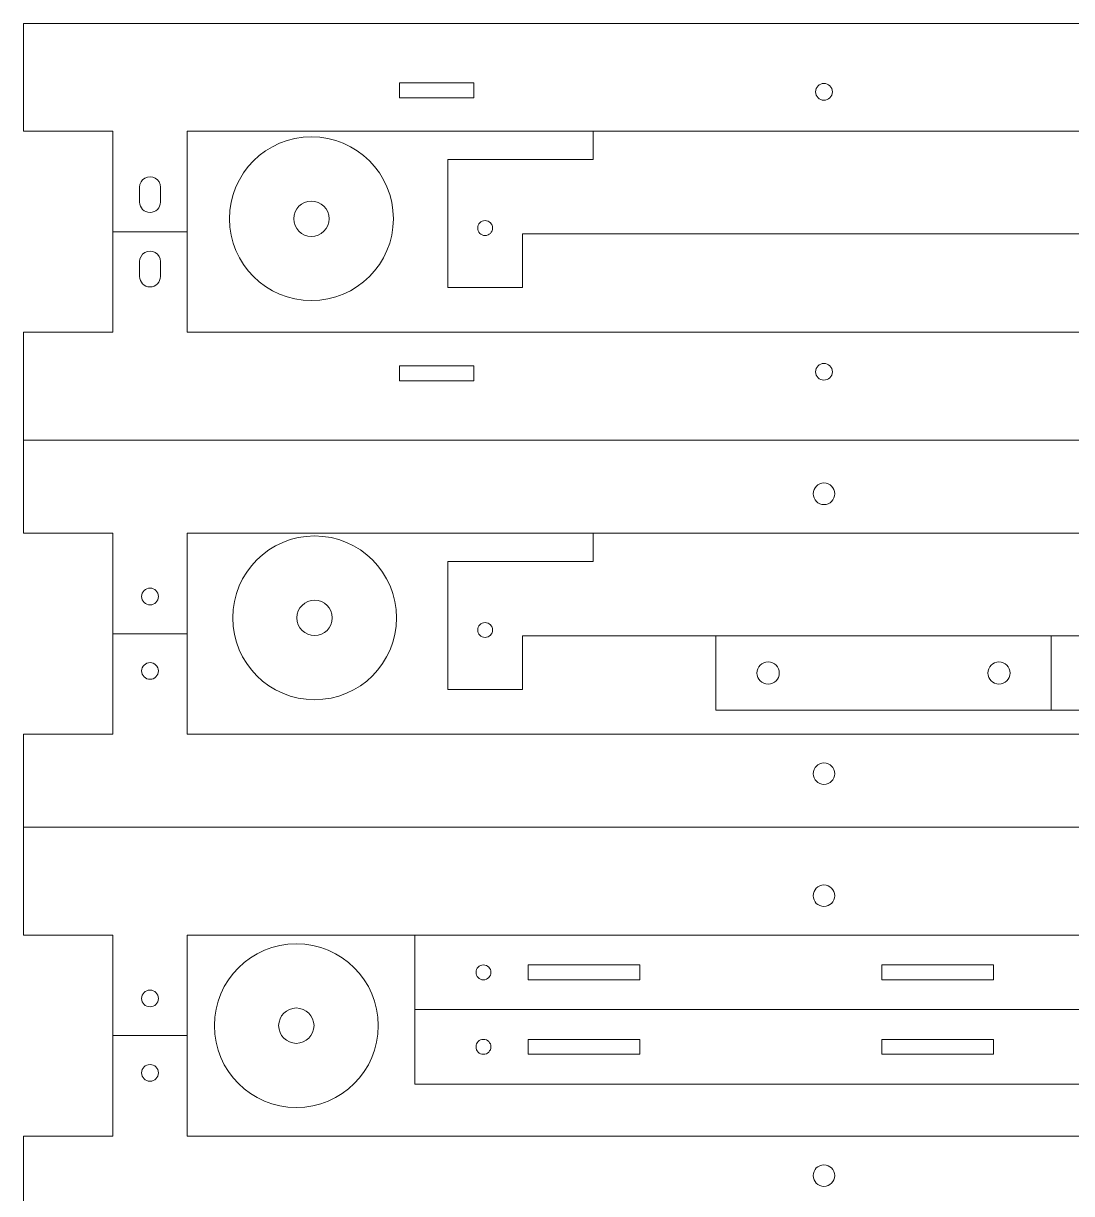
# Model space of a CAD drawing. Header units: millimetres. Extents: x -605 to 605, y -148 to 150.
# Drawn here: x -604.4 to -463.6, y -13.1 to 144.1 of the extents above; entities that cross this region are included whole.
import ezdxf

# ---------------------------------------------------------------- set-up
doc = ezdxf.new("R2010")
doc.units = ezdxf.units.MM
doc.header["$MEASUREMENT"] = 0
doc.layers.add('Default', color=7, linetype='Continuous')
doc.layers.add('PHOTOGATE_OBSTRU', color=7, linetype='Continuous')

msp = doc.modelspace()

# ---------------------------------------------------------------- linework, layer by layer
at = {"layer": 'Default', "color": 250, "lineweight": 9}
for points in [[(-527.8727, 129.6448), (-527.8727, 125.8626), (-547.3914, 125.8626), (-547.3914, 108.6448), (-537.3914, 108.6448), (-537.3914, 115.8648), (-421.3914, 115.8648), (-421.3914, 108.6448), (-411.3914, 108.6448)], [(-527.8727, 75.6448), (-527.8727, 71.8626), (-547.3914, 71.8626), (-547.3914, 54.6448), (-537.3914, 54.6448), (-537.3914, 61.8648), (-421.3914, 61.8648), (-421.3914, 51.8648), (-466.3914, 51.8648), (-466.3914, 61.8648)], [(-466.3914, 51.8648), (-511.3914, 51.8648), (-511.3914, 61.8648)]]:
    msp.add_lwpolyline(points, dxfattribs=at)
for points in [[(-554.7173, 117.9019), (-554.7173, 123.977), (-559.6422, 128.9019), (-565.7173, 128.9019), (-571.7924, 128.9019), (-576.7173, 123.9771), (-576.7173, 117.9019), (-576.7173, 111.8268), (-571.7925, 106.9019), (-565.7174, 106.9019), (-559.6422, 106.9019), (-554.7174, 111.8267), (-554.7173, 117.9019)], [(-554.2897, 64.2788), (-554.2897, 70.3539), (-559.2146, 75.2788), (-565.2897, 75.2788), (-571.3648, 75.2788), (-576.2897, 70.354), (-576.2897, 64.2788), (-576.2897, 58.2037), (-571.3649, 53.2788), (-565.2898, 53.2788), (-559.2146, 53.2788), (-554.2898, 58.2036), (-554.2897, 64.2788)], [(-556.7453, 9.4885), (-556.7453, 15.5636), (-561.6702, 20.4885), (-567.7453, 20.4885), (-573.8204, 20.4885), (-578.7453, 15.5637), (-578.7453, 9.4885), (-578.7453, 3.4133), (-573.8205, -1.5116), (-567.7454, -1.5116), (-561.6702, -1.5116), (-556.7454, 3.4133), (-556.7453, 9.4885)]]:
    msp.add_open_spline(points, degree=3, knots=[0, 0, 0, 0, 1, 1, 1, 2, 2, 2, 3, 3, 3, 4, 4, 4, 4], dxfattribs=at)
at = {"layer": 'Default', "color": 240, "lineweight": 9}
for points in [[(-563.3423, 117.9019), (-563.3423, 119.2136), (-564.4056, 120.2769), (-565.7173, 120.2769), (-567.029, 120.2769), (-568.0923, 119.2136), (-568.0923, 117.9019), (-568.0923, 116.5901), (-567.029, 115.5269), (-565.7173, 115.5269), (-564.4057, 115.5269), (-563.3423, 116.5901), (-563.3423, 117.9019)], [(-541.3914, 116.6448), (-541.3914, 117.1971), (-541.8391, 117.6448), (-542.3914, 117.6448), (-542.9437, 117.6448), (-543.3914, 117.1971), (-543.3914, 116.6448), (-543.3914, 116.0925), (-542.9437, 115.6448), (-542.3914, 115.6448), (-541.8391, 115.6448), (-541.3914, 116.0925), (-541.3914, 116.6448)], [(-562.9147, 64.2788), (-562.9147, 65.5905), (-563.978, 66.6538), (-565.2897, 66.6538), (-566.6014, 66.6538), (-567.6647, 65.5905), (-567.6647, 64.2788), (-567.6647, 62.9671), (-566.6014, 61.9038), (-565.2897, 61.9038), (-563.9781, 61.9038), (-562.9147, 62.9671), (-562.9147, 64.2788)], [(-541.3914, 62.6448), (-541.3914, 63.1971), (-541.8391, 63.6448), (-542.3914, 63.6448), (-542.9436, 63.6448), (-543.3914, 63.1971), (-543.3914, 62.6448), (-543.3914, 62.0925), (-542.9436, 61.6448), (-542.3914, 61.6448), (-541.8391, 61.6448), (-541.3914, 62.0925), (-541.3914, 62.6448)], [(-502.8914, 56.8648), (-502.8914, 57.6932), (-503.563, 58.3648), (-504.3914, 58.3648), (-505.2198, 58.3648), (-505.8914, 57.6932), (-505.8914, 56.8648), (-505.8914, 56.0364), (-505.2198, 55.3648), (-504.3914, 55.3648), (-503.563, 55.3648), (-502.8914, 56.0364), (-502.8914, 56.8648)], [(-471.8914, 56.8648), (-471.8914, 57.6932), (-472.563, 58.3648), (-473.3914, 58.3648), (-474.2198, 58.3648), (-474.8914, 57.6932), (-474.8914, 56.8648), (-474.8914, 56.0364), (-474.2198, 55.3648), (-473.3914, 55.3648), (-472.563, 55.3648), (-471.8914, 56.0364), (-471.8914, 56.8648)], [(-565.3703, 9.4885), (-565.3703, 10.8002), (-566.4336, 11.8635), (-567.7453, 11.8635), (-569.057, 11.8635), (-570.1203, 10.8002), (-570.1203, 9.4885), (-570.1203, 8.1768), (-569.057, 7.1135), (-567.7453, 7.1135), (-566.4337, 7.1135), (-565.3703, 8.1768), (-565.3703, 9.4885)]]:
    msp.add_open_spline(points, degree=3, knots=[0, 0, 0, 0, 1, 1, 1, 2, 2, 2, 3, 3, 3, 4, 4, 4, 4], dxfattribs=at)
at = {"layer": 'PHOTOGATE_OBSTRU', "color": 250, "lineweight": 9}
for points in [[(-389.3914, 129.6448), (-401.3914, 129.6448), (-401.3914, 116.1448), (-411.3914, 116.1448), (-411.3914, 129.6448), (-582.3914, 129.6448), (-582.3914, 116.1448), (-592.3914, 116.1448), (-592.3914, 129.6448), (-604.3914, 129.6448), (-604.3914, 144.1448), (-389.3914, 144.1448), (-389.3914, 129.6448)], [(-604.3914, 102.6448), (-592.3914, 102.6448), (-592.3914, 116.1448), (-582.3914, 116.1448), (-582.3914, 102.6448), (-411.3914, 102.6448), (-411.3914, 116.1448), (-401.3914, 116.1448), (-401.3914, 102.6448), (-389.3914, 102.6448), (-389.3914, 88.1448), (-604.3914, 88.1448), (-604.3914, 102.6448)], [(-604.3894, 88.1448), (-604.3894, 75.6448), (-592.3914, 75.6448), (-592.3914, 62.1448)], [(-582.3914, 62.1448), (-582.3914, 75.6448), (-411.3914, 75.6448), (-411.3914, 62.1448)], [(-389.3935, 48.6448), (-401.3914, 48.6448), (-401.3914, 62.1448), (-411.3914, 62.1448), (-411.3914, 48.6448), (-582.3914, 48.6448), (-582.3914, 62.1448), (-592.3914, 62.1448), (-592.3914, 48.6448), (-604.3914, 48.6448), (-604.3914, 36.1448), (-389.3935, 36.1448), (-389.3935, 48.6448)], [(-604.3935, 36.1448), (-604.3935, 21.6448), (-592.3935, 21.6448), (-592.3935, 8.1448)], [(-582.3935, 8.1448), (-582.3935, 21.6448), (-411.3935, 21.6448), (-411.3935, 8.1448)], [(-411.3935, 11.6448), (-551.8335, 11.6448), (-551.8335, 21.6448)], [(-411.3935, 1.6448), (-551.8335, 1.6448), (-551.8335, 11.6448)], [(-389.3934, -5.3552), (-401.3934, -5.3552), (-401.3934, 8.1448), (-411.3934, 8.1448), (-411.3934, -5.3552), (-582.3934, -5.3552), (-582.3934, 8.1448), (-592.3934, 8.1448), (-592.3934, -5.3552), (-604.3934, -5.3552), (-604.3934, -19.8552), (-389.3934, -19.8552), (-389.3934, -5.3552)]]:
    msp.add_lwpolyline(points, dxfattribs=at)
at = {"layer": 'PHOTOGATE_OBSTRU', "color": 240, "lineweight": 9}
for points in [[(-543.8914, 136.1448), (-553.8914, 136.1448), (-553.8914, 134.1448), (-543.8914, 134.1448), (-543.8914, 136.1448)], [(-588.7914, 120.1448), (-588.7914, 122.1448)], [(-585.9914, 122.1448), (-585.9914, 120.1448)], [(-588.7914, 110.1448), (-588.7914, 112.1448)], [(-585.9914, 112.1448), (-585.9914, 110.1448)], [(-543.8914, 96.1448), (-553.8914, 96.1448), (-553.8914, 98.1448), (-543.8914, 98.1448), (-543.8914, 96.1448)], [(-521.6173, 15.6448), (-536.6173, 15.6448), (-536.6173, 17.6448), (-521.6173, 17.6448), (-521.6173, 15.6448)], [(-474.1135, 17.6448), (-489.1135, 17.6448), (-489.1135, 15.6448), (-474.1135, 15.6448), (-474.1135, 17.6448)], [(-521.6174, 5.6448), (-536.6174, 5.6448), (-536.6174, 7.6448), (-521.6174, 7.6448), (-521.6174, 5.6448)], [(-474.1135, 7.6448), (-489.1135, 7.6448), (-489.1135, 5.6448), (-474.1135, 5.6448), (-474.1135, 7.6448)]]:
    msp.add_lwpolyline(points, dxfattribs=at)
for points, knots in [([(-495.7664, 134.9487), (-495.7664, 135.57), (-496.27, 136.0737), (-496.8914, 136.0737), (-497.5127, 136.0737), (-498.0164, 135.57), (-498.0164, 134.9487), (-498.0164, 134.3274), (-497.5127, 133.8237), (-496.8914, 133.8237), (-496.27, 133.8237), (-495.7664, 134.3274), (-495.7664, 134.9487)], [0, 0, 0, 0, 1, 1, 1, 2, 2, 2, 3, 3, 3, 4, 4, 4, 4]), ([(-588.7914, 122.1448), (-588.7914, 122.645), (-588.5245, 123.1072), (-588.0914, 123.3573), (-587.6582, 123.6073), (-587.1245, 123.6073), (-586.6914, 123.3573), (-586.2582, 123.1072), (-585.9914, 122.645), (-585.9914, 122.1448)], [0, 0, 0, 0, 1, 1, 1, 2, 2, 2, 3, 3, 3, 3]), ([(-585.9914, 120.1448), (-585.9914, 119.3716), (-586.6182, 118.7448), (-587.3914, 118.7448), (-588.1646, 118.7448), (-588.7914, 119.3716), (-588.7914, 120.1448)], [0, 0, 0, 0, 1, 1, 1, 2, 2, 2, 2]), ([(-588.7914, 112.1448), (-588.7914, 112.645), (-588.5245, 113.1072), (-588.0914, 113.3573), (-587.6582, 113.6073), (-587.1245, 113.6073), (-586.6914, 113.3573), (-586.2582, 113.1072), (-585.9914, 112.645), (-585.9914, 112.1448)], [0, 0, 0, 0, 1, 1, 1, 2, 2, 2, 3, 3, 3, 3]), ([(-585.9914, 110.1448), (-585.9914, 109.3716), (-586.6182, 108.7448), (-587.3914, 108.7448), (-588.1646, 108.7448), (-588.7914, 109.3716), (-588.7914, 110.1448)], [0, 0, 0, 0, 1, 1, 1, 2, 2, 2, 2]), ([(-495.7664, 97.3409), (-495.7664, 97.9623), (-496.27, 98.4659), (-496.8914, 98.4659), (-497.5127, 98.4659), (-498.0164, 97.9623), (-498.0164, 97.3409), (-498.0164, 96.7196), (-497.5127, 96.2159), (-496.8914, 96.2159), (-496.27, 96.2159), (-495.7664, 96.7196), (-495.7664, 97.3409)], [0, 0, 0, 0, 1, 1, 1, 2, 2, 2, 3, 3, 3, 4, 4, 4, 4]), ([(-498.3414, 80.9487), (-498.3414, 80.1479), (-497.6922, 79.4987), (-496.8914, 79.4987), (-496.0906, 79.4987), (-495.4414, 80.1478), (-495.4414, 80.9487), (-495.4414, 81.7495), (-496.0906, 82.3987), (-496.8914, 82.3987), (-497.6922, 82.3987), (-498.3414, 81.7495), (-498.3414, 80.9487)], [0, 0, 0, 0, 1, 1, 1, 2, 2, 2, 3, 3, 3, 4, 4, 4, 4]), ([(-588.5164, 67.1448), (-588.5164, 66.5235), (-588.0127, 66.0198), (-587.3914, 66.0198), (-586.7701, 66.0198), (-586.2664, 66.5235), (-586.2664, 67.1448), (-586.2664, 67.7661), (-586.7701, 68.2698), (-587.3914, 68.2698), (-588.0127, 68.2698), (-588.5164, 67.7661), (-588.5164, 67.1448)], [0, 0, 0, 0, 1, 1, 1, 2, 2, 2, 3, 3, 3, 4, 4, 4, 4]), ([(-586.2664, 57.1448), (-586.2664, 57.7661), (-586.7701, 58.2698), (-587.3914, 58.2698), (-588.0128, 58.2698), (-588.5164, 57.7661), (-588.5164, 57.1448), (-588.5165, 56.5235), (-588.0128, 56.0198), (-587.3915, 56.0198), (-586.7701, 56.0198), (-586.2665, 56.5235), (-586.2664, 57.1448)], [0, 0, 0, 0, 1, 1, 1, 2, 2, 2, 3, 3, 3, 4, 4, 4, 4]), ([(-495.4414, 43.3409), (-495.4414, 44.1417), (-496.0906, 44.7909), (-496.8914, 44.7909), (-497.6923, 44.7909), (-498.3414, 44.1417), (-498.3414, 43.3409), (-498.3415, 42.5401), (-497.6923, 41.8909), (-496.8915, 41.8909), (-496.0906, 41.8909), (-495.4415, 42.5401), (-495.4414, 43.3409)], [0, 0, 0, 0, 1, 1, 1, 2, 2, 2, 3, 3, 3, 4, 4, 4, 4]), ([(-495.4435, 26.9487), (-495.4435, 27.7495), (-496.0927, 28.3987), (-496.8935, 28.3987), (-497.6944, 28.3987), (-498.3435, 27.7495), (-498.3435, 26.9487), (-498.3435, 26.1479), (-497.6944, 25.4987), (-496.8935, 25.4987), (-496.0927, 25.4987), (-495.4435, 26.1479), (-495.4435, 26.9487)], [0, 0, 0, 0, 1, 1, 1, 2, 2, 2, 3, 3, 3, 4, 4, 4, 4]), ([(-541.6135, 16.6448), (-541.6135, 17.1971), (-542.0612, 17.6448), (-542.6135, 17.6448), (-543.1658, 17.6448), (-543.6135, 17.1971), (-543.6135, 16.6448), (-543.6135, 16.0925), (-543.1658, 15.6448), (-542.6135, 15.6448), (-542.0612, 15.6448), (-541.6135, 16.0925), (-541.6135, 16.6448)], [0, 0, 0, 0, 1, 1, 1, 2, 2, 2, 3, 3, 3, 4, 4, 4, 4]), ([(-586.2685, 13.1448), (-586.2685, 13.7661), (-586.7722, 14.2698), (-587.3935, 14.2698), (-588.0149, 14.2698), (-588.5185, 13.7661), (-588.5185, 13.1448), (-588.5185, 12.5235), (-588.0149, 12.0198), (-587.3935, 12.0198), (-586.7722, 12.0198), (-586.2685, 12.5235), (-586.2685, 13.1448)], [0, 0, 0, 0, 1, 1, 1, 2, 2, 2, 3, 3, 3, 4, 4, 4, 4]), ([(-541.6135, 6.6448), (-541.6135, 7.197), (-542.0612, 7.6448), (-542.6135, 7.6448), (-543.1658, 7.6448), (-543.6135, 7.197), (-543.6135, 6.6448), (-543.6135, 6.0925), (-543.1658, 5.6448), (-542.6135, 5.6448), (-542.0612, 5.6448), (-541.6135, 6.0925), (-541.6135, 6.6448)], [0, 0, 0, 0, 1, 1, 1, 2, 2, 2, 3, 3, 3, 4, 4, 4, 4]), ([(-588.5184, 3.1448), (-588.5184, 2.5235), (-588.0148, 2.0198), (-587.3934, 2.0198), (-586.7721, 2.0198), (-586.2684, 2.5235), (-586.2684, 3.1448), (-586.2684, 3.7661), (-586.7721, 4.2698), (-587.3934, 4.2698), (-588.0148, 4.2698), (-588.5184, 3.7661), (-588.5184, 3.1448)], [0, 0, 0, 0, 1, 1, 1, 2, 2, 2, 3, 3, 3, 4, 4, 4, 4]), ([(-498.3434, -10.6591), (-498.3434, -11.4599), (-497.6942, -12.1091), (-496.8934, -12.1091), (-496.0926, -12.1091), (-495.4434, -11.4599), (-495.4434, -10.6591), (-495.4434, -9.8583), (-496.0926, -9.2091), (-496.8934, -9.2091), (-497.6942, -9.2091), (-498.3434, -9.8583), (-498.3434, -10.6591)], [0, 0, 0, 0, 1, 1, 1, 2, 2, 2, 3, 3, 3, 4, 4, 4, 4])]:
    msp.add_open_spline(points, degree=3, knots=knots, dxfattribs=at)

doc.saveas('drawing.dxf')
